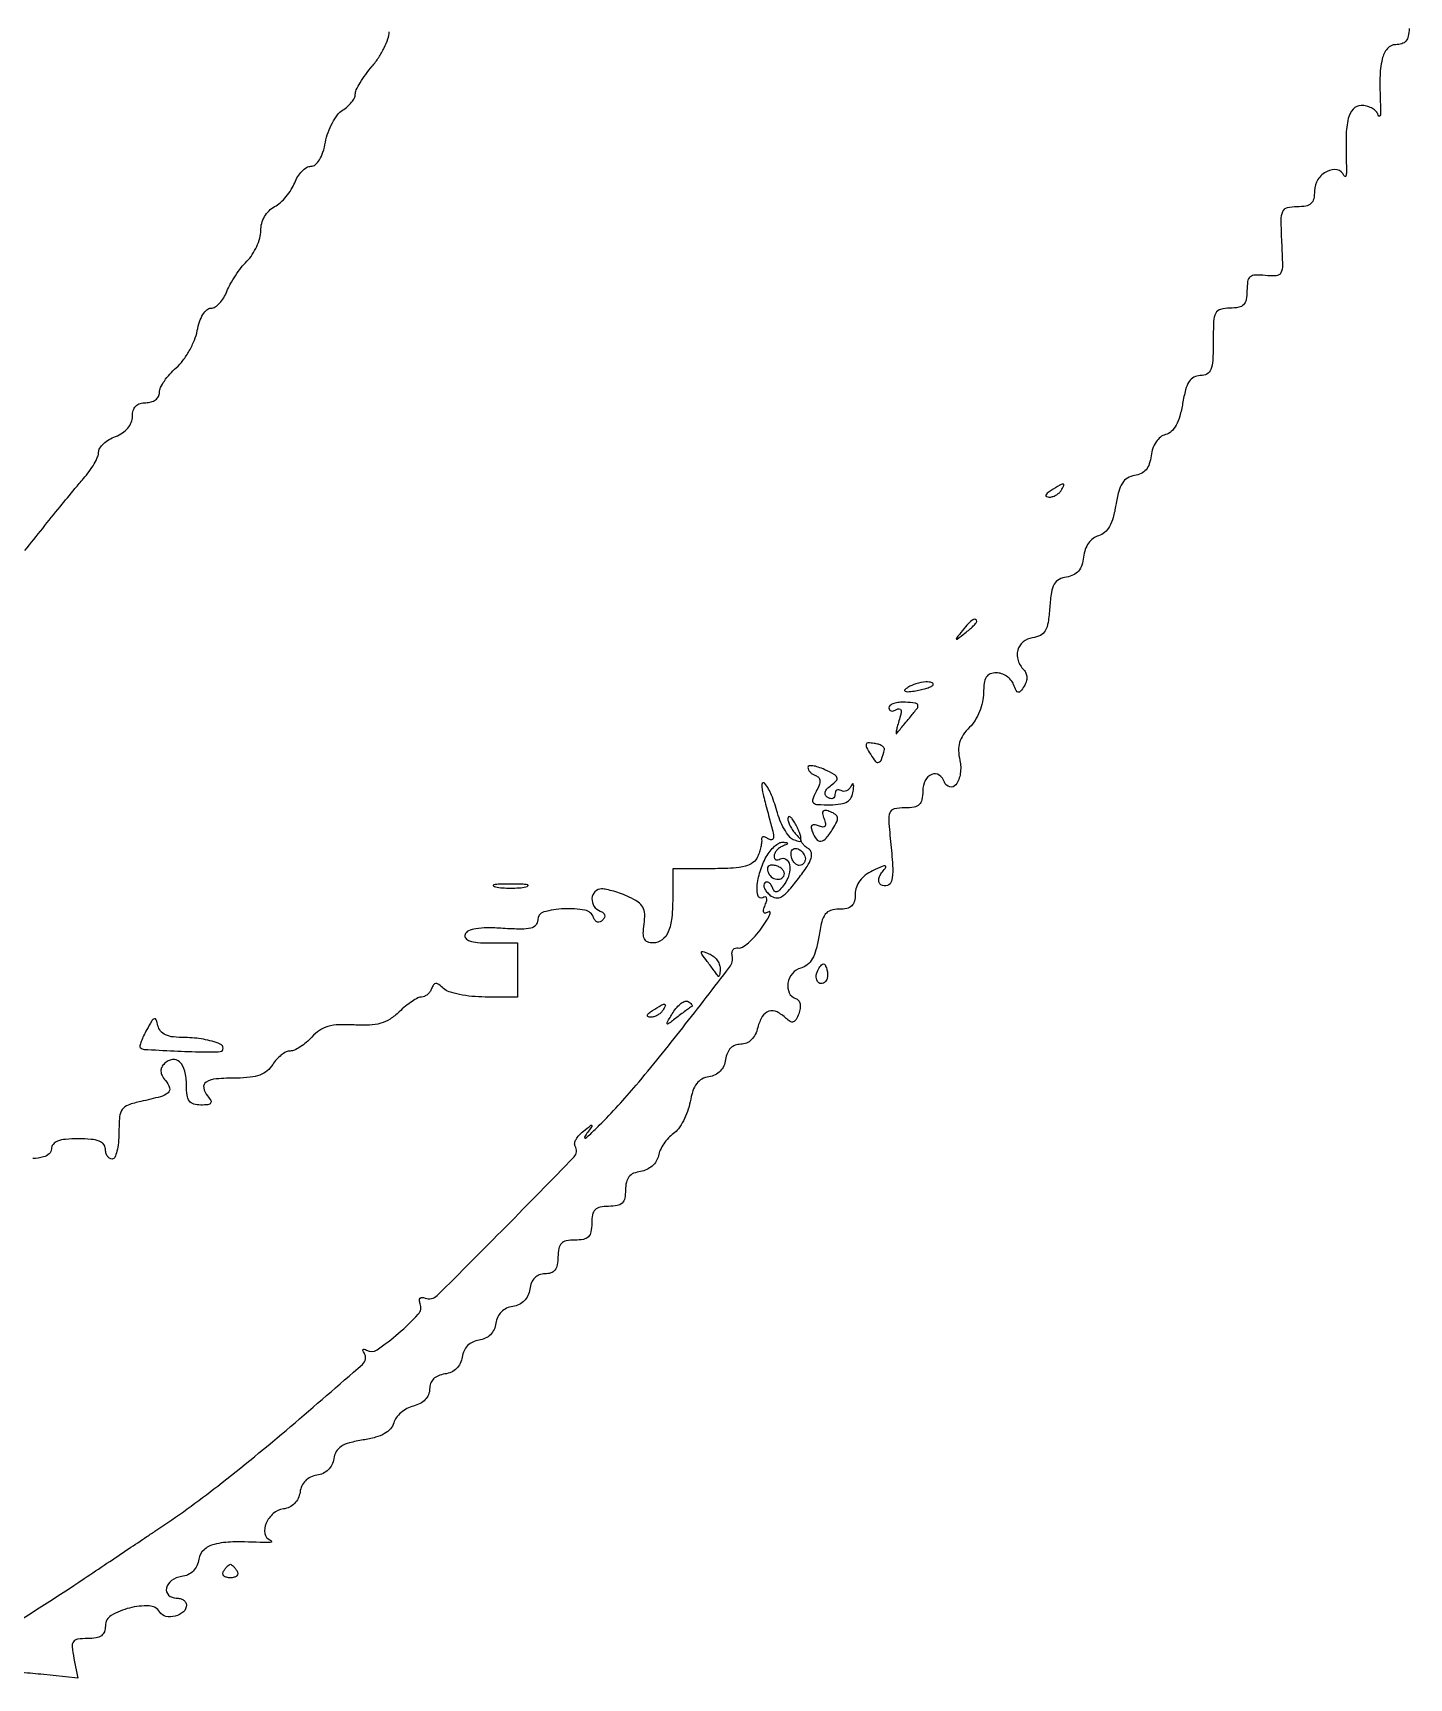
# Model space of a CAD drawing. Extents: x 0 to 2372, y 0 to 2187.
# Drawn here: x 562.3 to 766, y 560.2 to 803.7 of the extents above; entities that cross this region are included whole.
import ezdxf

# ---------------------------------------------------------------- set-up
doc = ezdxf.new("R2010")
doc.units = 0

msp = doc.modelspace()

# ---------------------------------------------------------------- linework, layer by layer
for points in [[(766, 804.383369, -0.04971), (765.889408, 803.273739, -0.125524), (765.540213, 802.547921, -0.144546), (764.923218, 802.138789, -0.074746), (764, 802, 0.224377), (762.78567, 801.426176, 0.115045), (762.02313, 799.882544, 0.055384), (761.688585, 797.086679, 0.013984), (761.778181, 792.5, -0.018306), (761.785902, 791.791107, -0.123045), (761.692586, 791.454687, -0.521295), (761.542658, 791.44051, -0.077607), (761.353292, 791.75, 0.112595), (761.012921, 792.228347, 0.063614), (760.42305, 792.632812, 0.058535), (759.688311, 792.906907, 0.060103), (758.916667, 793, 0.213148), (757.740957, 792.474945, 0.12354), (757.006512, 791.081065, 0.05622), (756.675296, 788.482624, 0.012524), (756.722746, 784, -0.014427), (756.728823, 783.103686, -0.060242), (756.652357, 782.570379, -0.429418), (756.515384, 782.496112, -0.223271), (756.357984, 782.643842, 0.255803), (755.366272, 783.465987, 0.169036), (753.866781, 783.249188, 0.125809), (752.502167, 782.030929, 0.149013), (752, 780.383369, -0.051114), (751.877149, 779.184769, -0.156147), (751.479989, 778.481472, -0.145435), (750.727433, 778.110407, -0.042337), (749.425861, 778, 0.056784), (747.927811, 777.82932, 0.237059), (747.249563, 777.266778, 0.108299), (747.008785, 776.061026, 0.008394), (747.126198, 772.75, -0.007238), (747.255435, 769.328877, -0.120753), (747.012455, 768.227099, -0.269351), (746.332466, 767.77458, -0.044903), (744.700337, 767.821566, 0.032262), (743.2254, 767.901324, 0.172737), (742.481257, 767.627514, 0.18373), (742.103588, 766.956609, 0.037343), (742, 765.571566, -0.04268), (741.887348, 764.254243, -0.151307), (741.506957, 763.507157, -0.155383), (740.777992, 763.117204, -0.045759), (739.5, 763, 0.063163), (738.080151, 762.819917, 0.217022), (737.375, 762.25, 0.105983), (737.06277, 761.03969, 0.010324), (737, 758, -0.011877), (736.934467, 755.241463, -0.079607), (736.654395, 753.903731, -0.18138), (736.07167, 753.244825, -0.122563), (735.087898, 753, 0.121284), (734.135737, 752.765588, 0.131706), (733.435329, 752.120012, 0.078057), (732.913221, 750.913502, 0.021314), (732.479389, 748.878005, -0.026921), (732.06128, 747.018721, -0.057028), (731.502145, 745.654441, -0.078273), (730.799613, 744.747591, -0.125572), (729.948087, 744.276174, 0.106003), (729.192845, 743.895387, 0.073194), (728.540472, 743.190118, 0.065489), (728.059125, 742.241434, 0.055929), (727.806596, 741.148169, -0.050993), (727.541318, 739.945856, -0.09305), (727.057099, 739.069156, -0.105249), (726.335621, 738.496525, -0.080039), (725.369184, 738.196067, 0.097026), (724.307283, 737.826246, 0.119056), (723.55216, 737.10049, 0.078857), (723.012756, 735.862279, 0.023727), (722.591227, 733.845137, -0.027094), (722.18807, 731.97873, -0.061631), (721.640549, 730.646808, -0.08557), (720.927681, 729.77217, -0.115623), (720.028639, 729.297238, 0.098509), (719.22647, 728.907606, 0.077093), (718.552386, 728.210163, 0.069156), (718.064036, 727.263819, 0.055818), (717.806596, 726.148169, -0.050985), (717.538296, 724.932077, -0.095954), (717.048875, 724.05783, -0.10708), (716.310748, 723.489946, -0.075413), (715.304448, 723.187584, 0.086678), (714.178148, 722.821488, 0.145132), (713.472612, 722.129857, 0.089163), (713.053648, 720.903663, 0.019705), (712.804448, 718.687584, -0.01956), (712.553661, 716.451547, -0.091457), (712.131662, 715.232308, -0.147579), (711.413584, 714.546883, -0.082188), (710.25, 714.180449, 0.13776), (708.860438, 713.568431, 0.155235), (708.070415, 712.346974, 0.145972), (708.106456, 710.832552, 0.118477), (708.958359, 709.441641, -0.100926), (709.28494, 708.947741, -0.090458), (709.408673, 708.345491, -0.081416), (709.315242, 707.683763, -0.062791), (709.012154, 707.019666, -0.026252), (708.488061, 706.263485, -0.275632), (708.151612, 706.131309, -0.243454), (707.844798, 706.360314, -0.021399), (707.446806, 707.278025, 0.08673), (707.052716, 707.936313, 0.066367), (706.424056, 708.49417, 0.065902), (705.666068, 708.871265, 0.082694), (704.893011, 709, 0.092211), (703.989657, 708.831972, 0.161402), (703.407751, 708.353806, 0.110105), (703.091421, 707.469633, 0.031073), (703, 706, -0.056153), (702.851328, 704.680377, -0.040713), (702.405809, 703.268979, -0.040888), (701.741041, 701.95663, -0.058766), (700.934853, 700.934853, 0.045697), (699.991265, 699.801001, 0.07939), (699.466159, 698.697902, 0.079583), (699.311661, 697.487993, 0.046127), (699.493399, 696.030054, -0.090449), (699.563159, 694.082125, -0.118262), (698.904261, 692.432648, -0.311827), (697.998311, 692.101146, -0.254087), (697.225684, 692.822949, 0.167716), (696.43826, 693.850011, 0.248317), (695.332539, 693.958251, 0.18371), (694.357635, 693.04533, 0.114205), (694, 691.5, -0.046006), (693.881372, 690.213473, -0.158486), (693.48601, 689.486751, -0.15049), (692.724232, 689.109853, -0.040199), (691.360097, 689, 0.050632), (689.788789, 688.840474, 0.255739), (689.139545, 688.290172, 0.110883), (688.965451, 687.106945, 0.007017), (689.279012, 683.585581, -0.012623), (689.555453, 680.03033, -0.073467), (689.378962, 678.164616, -0.258591), (688.766291, 677.503099, -0.221309), (687.811962, 677.616214, -0.163554), (687.543761, 677.939204, -0.120406), (687.483455, 678.403775, -0.090153), (687.649283, 678.958688, -0.055686), (688.024364, 679.529356, 0.02546), (688.538063, 680.216701, 0.562861), (688.451959, 680.402276, 0.131484), (688.014102, 680.335912, 0.005646), (686.580724, 679.690329, 0.053034), (685.494081, 679.038312, 0.07068), (684.682784, 678.223542, 0.077482), (684.182685, 677.280239, 0.082526), (684.007802, 676.25, -0.0575), (683.87903, 675.166937, -0.14609), (683.487248, 674.487945, -0.139578), (682.773663, 674.116475, -0.050694), (681.627808, 674, 0.074481), (680.363782, 673.810658, 0.160716), (679.570069, 673.248702, 0.1003), (679.043834, 672.11944, 0.019398), (678.599851, 669.899069, -0.026221), (678.188009, 667.976207, -0.063596), (677.636445, 666.636082, -0.089498), (676.909216, 665.765624, -0.110574), (675.972043, 665.282438, 0.15576), (674.718799, 664.488287, 0.131512), (674.053919, 663.059059, 0.150504), (674.233555, 661.627902, 0.209334), (675.17991, 660.773363, -0.144221), (675.603577, 660.478378, -0.118404), (675.839563, 659.977637, -0.090349), (675.856041, 659.304783, -0.05272), (675.647128, 658.522813, -0.036279), (675.240749, 657.657218, -0.178756), (674.837083, 657.313359, -0.228047), (674.371817, 657.358462, -0.060156), (673.767217, 657.832783, 0.082429), (672.43057, 658.78887, 0.193677), (671.22816, 658.877783, 0.183007), (670.251946, 658.103079, 0.073147), (669.589356, 656.5, -0.054988), (669.199029, 655.449555, -0.082052), (668.623422, 654.659054, -0.094555), (667.893289, 654.171101, -0.100483), (667.050499, 654, 0.090967), (666.221654, 653.847946, 0.107102), (665.553748, 653.413917, 0.097166), (665.080784, 652.70358, 0.063239), (664.819551, 651.75, -0.070988), (664.540571, 650.790009, -0.086068), (664.01484, 650.015366, -0.087905), (663.269142, 649.47457, -0.077784), (662.350719, 649.193648, 0.090157), (661.319435, 648.850274, 0.106963), (660.545222, 648.17893, 0.081368), (659.977593, 647.091132, 0.033293), (659.560798, 645.47239, -0.039948), (659.179891, 644.070472, -0.03507), (658.567662, 642.681903, -0.036714), (657.831482, 641.504469, -0.082088), (657.07953, 640.768258, 0.053381), (656.346992, 640.128783, 0.037823), (655.668059, 639.273322, 0.038312), (655.138435, 638.345428, 0.063461), (654.859235, 637.489516, -0.090784), (654.546673, 636.682791, -0.074534), (653.950842, 635.974677, -0.071802), (653.149613, 635.450716, -0.073651), (652.239784, 635.180449, 0.064322), (651.201717, 634.892952, 0.122773), (650.513257, 634.377176, 0.116667), (650.126155, 633.578294, 0.054788), (650, 632.430449, -0.048567), (649.881089, 631.209141, -0.152513), (649.492846, 630.493045, -0.148603), (648.758735, 630.114354, -0.045331), (647.5, 630, 0.045527), (646.231486, 629.884257, 0.152009), (645.5, 629.5, 0.152009), (645.115743, 628.768514, 0.045527), (645, 627.5, -0.045527), (644.884257, 626.231486, -0.152009), (644.5, 625.5, -0.152009), (643.768514, 625.115743, -0.045527), (642.5, 625, 0.045527), (641.231486, 624.884257, 0.152009), (640.5, 624.5, 0.152009), (640.115743, 623.768514, 0.045527), (640, 622.5, -0.045013), (639.894691, 621.332615, -0.119974), (639.556955, 620.573759, -0.147496), (638.959762, 620.147084, -0.082056), (638.069551, 620, 0.089135), (637.229196, 619.84899, 0.107865), (636.556336, 619.417234, 0.098278), (636.08185, 618.707764, 0.0632), (635.819551, 617.75, -0.071093), (635.538322, 616.783023, -0.087695), (635.009039, 616.009232, -0.088854), (634.252863, 615.470878, -0.075159), (633.311493, 615.188507, 0.074927), (632.380287, 614.909654, 0.086432), (631.622985, 614.377015, 0.086432), (631.090346, 613.619713, 0.074927), (630.811493, 612.688507, -0.074927), (630.53264, 611.757301, -0.086432), (630, 611, -0.086432), (629.242699, 610.46736, -0.074927), (628.311493, 610.188507, 0.074927), (627.380287, 609.909654, 0.086432), (626.622985, 609.377015, 0.086432), (626.090346, 608.619713, 0.074927), (625.811493, 607.688507, -0.075159), (625.529122, 606.747137, -0.088854), (624.990768, 605.990961, -0.087695), (624.216977, 605.461678, -0.071093), (623.25, 605.180449, 0.063239), (622.29642, 604.919216, 0.097166), (621.586083, 604.446252, 0.107102), (621.152054, 603.778346, 0.090967), (621, 602.949501, -0.099187), (620.833173, 602.116799, -0.092177), (620.356405, 601.387965, -0.081806), (619.592825, 600.814177, -0.058886), (618.594483, 600.434358, 0.062171), (617.637794, 600.063199, 0.053949), (616.750606, 599.453553, 0.056691), (616.061208, 598.710087, 0.094944), (615.695414, 597.943263, -0.118542), (615.223189, 597.061672, -0.083681), (614.343076, 596.355644, -0.06049), (613.008202, 595.809623, -0.027227), (611.154863, 595.408773, 0.023727), (609.137721, 594.987244, 0.078857), (607.89951, 594.44784, 0.119056), (607.173754, 593.692717, 0.097026), (606.803933, 592.630816, -0.07879), (606.527269, 591.733058, -0.085045), (605.9911, 590.991279, -0.084059), (605.232644, 590.463979, -0.074741), (604.311493, 590.188507, 0.074927), (603.380287, 589.909654, 0.086432), (602.622985, 589.377015, 0.086432), (602.090346, 588.619713, 0.074927), (601.811493, 587.688507, -0.074793), (601.535001, 586.764295, -0.084779), (601.006107, 586.006194, -0.085481), (600.259683, 585.471122, -0.077607), (599.351937, 585.193807, 0.142767), (597.847759, 584.512666, 0.113286), (596.783021, 583.071696, 0.145757), (596.599735, 581.567781, 0.255843), (597.356158, 580.611322, -0.104935), (597.604456, 580.437849, -0.512918), (597.576496, 580.297019, -0.101249), (597.210661, 580.213232, -0.01771), (596.5, 580.221819, 0.01428), (591.866126, 580.309593, 0.060167), (589.11341, 579.950244, 0.120784), (587.548384, 579.114667, 0.176528), (586.819551, 577.75, -0.071286), (586.534868, 576.772547, -0.090158), (586, 576, -0.090158), (585.227453, 575.465132, -0.071286), (584.25, 575.180449, 0.122563), (582.800155, 574.592958, 0.179468), (582.045655, 573.458108, 0.271129), (582.356552, 572.44569, 0.188001), (583.5, 572, -0.066987), (584.073382, 571.922835, -0.083896), (584.559375, 571.697031, -0.099493), (584.884389, 571.361926, -0.143927), (585, 570.968615, -0.216464), (584.550545, 569.979085, -0.115654), (583.340037, 569.336811, -0.11395), (581.956407, 569.294451, -0.208157), (581.04512, 569.926994, 0.25063), (579.471344, 570.840827, 0.070886), (576.557948, 570.52908, 0.071694), (573.874152, 569.421882, 0.265052), (573, 567.888709, -0.087652), (572.845577, 567.014595, -0.150466), (572.40254, 566.429877, -0.115682), (571.609717, 566.100865, -0.040778), (570.375, 566, 0.032158), (568.891171, 565.904467, 0.211291), (568.269017, 565.52725, 0.180862), (568.075097, 564.772333, 0.022749), (568.334718, 563.07641), (568.919436, 560.15282), (563.459718, 560.716313, 0.008131), (560.237702, 560.995987, 0.079487)], [(561.09773, 727.102778, -0.001648), (563.713848, 730.391423, -0.001791), (566.280271, 733.572443, -0.001681), (568.497768, 736.282259, -0.008781), (569.75, 737.748801, 0.02442), (570.611191, 738.82369, 0.026453), (571.339062, 739.949969, 0.02724), (571.854317, 740.973466, 0.103345), (572, 741.670774, -0.146968), (572.179332, 742.2677, -0.059332), (572.734375, 742.923709, -0.051844), (573.543539, 743.534326, -0.044915), (574.5, 744, 0.056115), (575.528582, 744.529535, 0.071229), (576.32396, 745.240993, 0.079254), (576.826241, 746.077714, 0.095907), (577, 746.975249, -0.070387), (577.12566, 747.863468, -0.125189), (577.496944, 748.496906, -0.126314), (578.12302, 748.872408, -0.072364), (579, 749, 0.072277), (579.77122, 749.112068, 0.08949), (580.41813, 749.438327, 0.102718), (580.84713, 749.927, 0.129655), (581, 750.506613, -0.113813), (581.167436, 751.232659, -0.0356), (581.730345, 752.205686, -0.033496), (582.534786, 753.236637, -0.031391), (583.48628, 754.17502, 0.052351), (584.484269, 755.245235, 0.032652), (585.425812, 756.680441, 0.032556), (586.177091, 758.234773, 0.049967), (586.597571, 759.668406, -0.036329), (586.943909, 760.980504, -0.054654), (587.447362, 762.050192, -0.069468), (588.035027, 762.76541, -0.188246), (588.636042, 763, 0.142659), (589.245345, 763.177457, 0.060505), (589.909047, 763.722645, 0.053051), (590.522305, 764.518957, 0.046767), (590.984817, 765.460066, -0.035315), (591.489769, 766.54979, -0.019918), (592.244614, 767.796719, -0.019802), (593.110572, 769.000042, -0.030513), (593.960066, 769.960066, 0.051818), (594.740945, 770.922054, 0.038293), (595.40077, 772.124809, 0.039058), (595.85215, 773.372448, 0.067367), (596, 774.464816, -0.067373), (596.144621, 775.533222, -0.063293), (596.568873, 776.549388, -0.06444), (597.224568, 777.410798, -0.07516), (598.047868, 778.025618, 0.059836), (598.899818, 778.622237, 0.035199), (599.766592, 779.516172, 0.034747), (600.5181, 780.546585, 0.049378), (601.023117, 781.560802, -0.049325), (601.487587, 782.493834, -0.054618), (602.112665, 783.283486, -0.061924), (602.795755, 783.822879, -0.137023), (603.429936, 784, 0.180819), (604.083881, 784.244485, 0.078481), (604.690119, 784.966269, 0.057461), (605.20466, 786.09662, 0.031744), (605.578946, 787.569127, -0.039989), (605.97365, 789.021353, -0.036874), (606.60283, 790.433928, -0.038964), (607.356762, 791.608516, -0.091258), (608.124259, 792.309674, 0.041494), (608.841923, 792.845333, 0.0435), (609.449001, 793.484415, 0.047595), (609.867942, 794.127136, 0.121223), (610, 794.663822, -0.115142), (610.148394, 795.299673, -0.020812), (610.734375, 796.371878, -0.021455), (611.542891, 797.593406, -0.01798), (612.5, 798.817631, 0.031185), (613.456778, 800.110345, 0.029443), (614.265625, 801.536432, 0.030747), (614.828591, 802.884501, 0.083725), (615, 803.900969, -0.088686)], [(557.251414, 566.829248, 0.010924), (569.863987, 574.89207, -0.00013), (573.232174, 577.149119, -0.000151), (576.435819, 579.293296, -0.000134), (579.14792, 581.106243, -0.00091), (580.491008, 582, 0.019726), (589.623992, 588.586341, 0.01053), (600.404566, 597.398935, 0.003164), (611.061074, 606.608239, 0.366549), (611.315093, 608.299185, -0.039526), (611.132876, 608.653888, -0.288851), (611.163183, 608.833849, -0.315329), (611.332477, 608.873602, -0.04335), (611.674361, 608.701256, 0.298182), (613.2127, 608.741264, 0.026986), (616.402475, 611.214492, 0.027102), (619.310927, 614.021691, 0.28629), (619.610983, 615.571379, -0.066877), (619.493487, 616.06682, -0.204203), (619.59462, 616.389666, -0.229521), (619.88449, 616.516734, -0.082263), (620.338296, 616.423678, 0.295086), (622.109855, 616.796604, 0.002589), (632.281492, 626.991506, 0.002451), (642.376975, 637.316161, 0.343321), (642.550447, 638.918376, -0.192288), (642.475508, 639.345616, -0.073442), (642.688074, 639.922698, -0.058715), (643.134317, 640.551961, -0.04297), (643.76101, 641.136693, -0.00245), (644.8867, 642.010322, -0.478887), (645.009117, 641.980606, -0.270398), (644.993594, 641.806147, -0.001754), (644.060304, 640.5, 0.141847), (643.947445, 640.183081, 0.634319), (644.070762, 640.115625, 0.032242), (644.847376, 640.762435, 0.006727), (646.117605, 642, 0.021437), (651.562169, 647.937689, 0.008745), (658.465796, 656.444409, 0.002831), (665.402893, 665.408774, 0.218836), (665.790896, 667.127312, -0.084223), (665.770221, 667.634027, -0.136533), (665.936472, 668.028724, -0.155495), (666.263003, 668.248411, -0.119361), (666.694968, 668.268344, 0.188244), (667.299808, 668.378812, 0.037984), (668.200351, 669.033639, 0.035255), (669.191958, 670.005079, 0.02661), (670.141635, 671.198908, 0.012759), (670.930847, 672.369348, 0.038551), (671.383741, 673.217053, 0.18228), (671.401773, 673.556879, 0.48824), (671.208121, 673.628626, -0.057963), (670.711926, 673.396372, -0.365333), (670.471577, 673.491969, -0.192617), (670.431363, 673.852346, -0.024245), (670.681393, 674.612107, 0.0291), (670.897682, 675.291472, 0.142199), (670.884725, 675.690445, 0.350887), (670.684476, 675.821897, 0.115393), (670.32638, 675.701714, -0.481497), (669.660225, 675.940283, -0.10368), (669.485734, 677.35401, -0.054099), (669.921723, 679.597907, -0.050613), (670.834511, 681.75, -0.039845), (671.397122, 682.605121, -0.046094), (672.064187, 683.315872, -0.051956), (672.731881, 683.793706, -0.146594), (673.285184, 683.921053, -0.015968), (673.869454, 683.864301, -0.394284), (673.964265, 683.749635, -0.276998), (673.862841, 683.601603, -0.011535), (673.25, 683.337719, 0.061896), (672.772034, 683.072143, 0.05974), (672.367188, 682.69489, 0.064692), (672.092448, 682.268252, 0.111184), (672, 681.85765, 0.104805), (672.069668, 681.528932, 0.179961), (672.262969, 681.331097, 0.164563), (672.55329, 681.297658, 0.085721), (672.895215, 681.435239, -0.293621), (673.744497, 681.420278, -0.209484), (674.27168, 680.595984, -0.10703), (674.185486, 679.091949, -0.090465), (673.489757, 677.655106, -0.024465), (672.838188, 676.849846, -0.14751), (672.384372, 676.572434, -0.290395), (672.030043, 676.685729, -0.08871), (671.737906, 677.196997, 0.059989), (671.511718, 677.651242, 0.10926), (671.215948, 677.93879, 0.15681), (670.901511, 678.016592, 0.170284), (670.612739, 677.892501, 0.211893), (670.471974, 677.568623, 0.100085), (670.567627, 677.113417, 0.071928), (670.886163, 676.594141, 0.046091), (671.387479, 676.093384, 0.130096), (672.247911, 675.694615, 0.176987), (673.083236, 675.842393, 0.08345), (674.077376, 676.666175, 0.015181), (675.59131, 678.530827, 0.015487), (676.886381, 680.342465, 0.065409), (677.476638, 681.536743, 0.140902), (677.516346, 682.355945, 0.198989), (677.094255, 682.941747, -0.039257), (676.619228, 683.289588, -0.047604), (676.237, 683.687626, -0.054647), (675.993785, 684.074857, -0.160461), (675.952429, 684.382979, 0.1122), (675.938433, 684.744645, 0.023113), (675.743541, 685.356503, 0.02323), (675.444852, 686.060938, 0.020036), (675.068248, 686.771176, 0.025318), (674.677266, 687.370232, 0.090922), (674.347818, 687.68372, 0.326841), (674.140155, 687.672796, 0.217719), (674.030409, 687.45, 0.090145), (674.10578, 686.954156, 0.035952), (674.37612, 686.319219, 0.034112), (674.7739, 685.659511, 0.036388), (675.25, 685.075, -0.010257), (675.901387, 684.355518, -0.251336), (675.958941, 684.101463, -0.402484), (675.782963, 683.996976, -0.016727), (675.009551, 684.20515, -0.14033), (674.367408, 684.62149, -0.040759), (673.660366, 685.580575, -0.037488), (673.005725, 686.841575, -0.032418), (672.509551, 688.248304, 0.026481), (671.610708, 690.896408, 0.070854), (670.620151, 692.619862, 0.695849), (670.203667, 692.487281, 0.075933), (670.360166, 691, 0.000268), (670.657373, 689.8689, 0.000162), (671.01051, 688.529624, 0.000162), (671.36204, 687.199938, 0.000285), (671.653659, 686.100847, -0.019186), (671.90144, 685.000837, -0.123352), (671.866234, 684.436239, -0.355026), (671.600922, 684.262126, -0.113495), (671.121066, 684.425177, 0.042644), (670.683523, 684.646519, 0.121826), (670.34823, 684.69399, 0.250852), (670.167203, 684.571896, 0.178082), (670.133982, 684.32433, -0.085912), (670.154634, 683.891429, -0.024677), (670.038665, 683.228084, -0.02405), (669.831349, 682.480478, -0.023472), (669.55177, 681.75, -0.132485), (668.862643, 680.890643, -0.093888), (667.740864, 680.356726, -0.051757), (665.92824, 680.076136, -0.01254), (662.893011, 680), (657, 680), (657, 676.081787, -0.022617), (656.849004, 672.745468, -0.075718), (656.326606, 670.625481, -0.135577), (655.404373, 669.44273, -0.161129), (654.066204, 669, -0.09672), (653.265133, 669.156423, -0.18922), (652.800872, 669.597415, -0.117958), (652.63348, 670.413754, -0.028294), (652.757496, 671.801074, 0.04396), (652.843208, 673.280674, 0.119748), (652.566939, 674.285313, 0.117837), (651.857029, 675.060747, 0.041866), (650.53725, 675.801074, 0.018381), (649.423209, 676.260008, 0.017124), (648.252052, 676.647815, 0.017396), (647.188152, 676.920307, 0.054039), (646.452947, 677, 0.200791), (645.480995, 676.593285, 0.181033), (645.03421, 675.592774, 0.159969), (645.333363, 674.447282, 0.165248), (646.25, 673.720238, -0.083441), (646.68169, 673.47904, -0.158535), (646.897651, 673.149648, -0.168297), (646.872012, 672.770915, -0.096381), (646.613095, 672.386905, -0.096381), (646.229085, 672.127988, -0.168297), (645.850352, 672.102349, -0.158535), (645.52096, 672.31831, -0.083441), (645.279762, 672.75, 0.269023), (643.990023, 673.841125, 0.054514), (640.878793, 674.051913, 0.056976), (637.896958, 673.585683, 0.337468), (637, 672.408076, -0.177721), (636.718292, 671.640551, -0.158749), (635.992813, 671.193369, -0.064844), (634.564468, 671.03849, -0.011157), (631.836542, 671.158076, 0.015587), (629.503211, 671.239662, 0.041275), (627.839841, 671.108442, 0.06252), (626.744817, 670.786311, 0.212033), (626.253209, 670.25, 0.254144), (626.349546, 669.700941, 0.143609), (626.917072, 669.300824, 0.064316), (628.071489, 669.066372, 0.01798), (629.916667, 669), (634, 669), (634, 665), (634, 661), (629.2, 661, -0.023745), (627.265262, 661.091931, -0.026595), (625.420781, 661.367188, -0.02727), (623.893732, 661.766627, -0.111942), (623.075, 662.25, 0.026382), (622.3676, 662.850113, 0.164145), (621.923333, 663, 0.247772), (621.586056, 662.821933, 0.062037), (621.291667, 662.25, -0.066858), (621.039849, 661.772107, -0.063164), (620.666664, 661.367188, -0.067706), (620.233973, 661.093014, -0.107812), (619.807614, 661, 0.123103), (619.270141, 660.865635, 0.024233), (618.409548, 660.351634, 0.024358), (617.441834, 659.637771, 0.020503), (616.488615, 658.792795, -0.049524), (615.138822, 657.729318, -0.071627), (613.757609, 657.103654, -0.060508), (612.087129, 656.831584, -0.025506), (609.809234, 656.855314, 0.023769), (607.556407, 656.886603, 0.061475), (605.953791, 656.633828, 0.078206), (604.696885, 656.049259, 0.061028), (603.556578, 655.062518, -0.032284), (602.743706, 654.273219, -0.033526), (601.845717, 653.605865, -0.035589), (600.99482, 653.139981, -0.107863), (600.353486, 653, 0.116382), (599.751859, 652.85804, 0.048775), (599.042656, 652.4125, 0.044731), (598.344699, 651.765159, 0.043867), (597.767927, 651, -0.080911), (596.948356, 650.065024, -0.08303), (595.881249, 649.44846, -0.063207), (594.432554, 649.106196, -0.026445), (592.42612, 649, 0.020134), (589.413818, 648.878651, 0.118968), (587.924771, 648.389576, 0.313177), (587.557719, 647.54419, 0.124473), (588.131121, 646.342009, -0.043547), (588.601512, 645.66276, -0.299279), (588.577192, 645.276884, -0.210175), (588.176034, 645.051469, -0.024411), (587.122445, 645, -0.07003), (586.067729, 645.148453, -0.168057), (585.43042, 645.596415, -0.125242), (585.094838, 646.446602, -0.0317), (585, 647.940983, 0.058509), (584.753843, 650.03737, 0.139991), (583.993614, 651.390298, 0.236046), (582.92192, 651.741969, 0.161089), (581.755249, 651.155249, 0.079732), (581.339042, 650.579914, 0.130954), (581.216452, 649.995349, 0.111736), (581.396279, 649.361062, 0.048517), (581.89094, 648.631409, -0.093722), (582.484089, 647.560532, -0.305361), (582.275715, 646.818627, -0.111974), (581.153125, 646.232437, -0.011735), (578.25, 645.538142, 0.032452), (576.375812, 645.006999, 0.155348), (575.50169, 644.343491, 0.132782), (575.098812, 643.237297, 0.021316), (575, 640.920545, -0.024083), (574.92759, 639.418083, -0.038376), (574.70625, 638.15166, -0.045052), (574.386902, 637.248256, -0.293239), (574, 637, -0.148195), (573.618646, 637.115568, -0.098894), (573.29375, 637.440625, -0.082425), (573.074694, 637.926543, -0.064853), (573, 638.5, 0.176579), (572.750359, 639.184843, 0.128937), (572.083333, 639.65625, 0.069535), (570.888175, 639.923415, 0.020272), (569, 640, 0.020272), (567.111825, 639.923415, 0.069535), (565.916667, 639.65625, 0.128937), (565.249641, 639.184843, 0.176579), (565, 638.5, -0.211442), (564.683247, 637.784456, -0.118311), (563.833333, 637.318182, -0.054498), (562.247932, 637.066617, -0.01212)]]:
    msp.add_lwpolyline(points, format="xyb")
for points in [[(713, 736, 0.027275), (712.445888, 735.597454, 0.147021), (712.239151, 735.292684, 0.37991), (712.327599, 735.095709, 0.102799), (712.690983, 735.015313, 0.074131), (713.192374, 735.083483, 0.053889), (713.713662, 735.298248, 0.054031), (714.175433, 735.618541, 0.075854), (714.5, 736, 0.034464), (714.886554, 736.734105, 0.541951), (714.758161, 736.931144, 0.136158), (714.281145, 736.798791, 0.008108)], [(699.872445, 715.25, 0.001576), (698.99236, 714.120493, 0.377591), (699, 714, 0.377591), (699.120493, 713.99236, 0.001576), (700.25, 714.872445, 0.012436), (700.920402, 715.425681, 0.017649), (701.485937, 715.952641, 0.013803), (701.91885, 716.410139, 0.184603), (702, 716.622445, 0.307699), (701.806605, 716.90695, 0.241985), (701.426111, 716.869516, 0.065617), (700.76332, 716.306759, 0.017685)], [(691.789345, 706.830535, 0.050273), (691.352601, 706.480398, 0.499518), (691.379037, 706.281237, 0.149734), (691.760527, 706.197911, 0.014108), (692.72423, 706.304765, 0.018206), (693.614307, 706.462184, 0.02093), (694.449538, 706.678403, 0.020563), (695.135171, 706.918076, 0.102353), (695.47423, 707.140897, 0.553295), (695.384028, 707.534389, 0.10507), (694.478738, 707.64846, 0.048666), (692.985796, 707.37481, 0.07433)], [(689, 703.835196, 0.144876), (689.090499, 703.529419, 0.191532), (689.325221, 703.362975, 0.135043), (689.683121, 703.373759, 0.063834), (690.107134, 703.566212, -0.134717), (690.534753, 703.691844, -0.356569), (690.768137, 703.508045, -0.111052), (690.766693, 702.936828, -0.018746), (690.482906, 701.875229, 0.008259), (690.227867, 700.995536, 0.020743), (690.079442, 700.344599, 0.056749), (690.05725, 700.025014, 0.699482), (690.136429, 700, -0.006943), (690.374787, 700.300909, -0.000883), (690.898023, 700.940625, -0.001035), (691.522026, 701.697592, -0.000861), (692.188614, 702.5, 0.011833), (693.201122, 703.774705, 0.25228), (693.272351, 704.235555, 0.285567), (692.926508, 704.511567, 0.01448), (691.427957, 704.644213, 0.037364), (690.498013, 704.629923, 0.05796), (689.713212, 704.466053, 0.078342), (689.179098, 704.189341, 0.23848)], [(686.298216, 696.894087, 0.030794), (687.022042, 695.879804, 0.319655), (687.488986, 695.750256, 0.22799), (687.887255, 696.157439, 0.018505), (688.325, 697.629671, 0.237878), (688.264173, 697.90812, 0.08548), (687.949661, 698.182916, 0.061602), (687.439315, 698.41359, 0.038954), (686.801506, 698.558627, 0.035711), (685.922267, 698.624108, 0.331423), (685.634145, 698.410878, 0.199682), (685.679838, 697.958026, 0.015878)], [(677, 694.989248, 0.121815), (677.084804, 694.646329, 0.068817), (677.335873, 694.296342, 0.062144), (677.706202, 693.992583, 0.060344), (678.143398, 693.785534, -0.128981), (678.599927, 693.48754, -0.177369), (678.782305, 693.037299, -0.102986), (678.667819, 692.37617, -0.028678), (678.223424, 691.417471, 0.036385), (677.718043, 690.281695, 0.300024), (677.844438, 689.758492, 0.178481), (678.469492, 689.49602, 0.013831), (680.315603, 689.465271, 0.031605), (681.867986, 689.580659, 0.100737), (682.843822, 689.92385, 0.140519), (683.424043, 690.543423, 0.087882), (683.717944, 691.5, 0.015576), (683.783424, 692.212663, 0.117511), (683.725454, 692.543482, 0.56363), (683.593129, 692.561709, 0.064261), (683.396956, 692.243769, -0.077375), (683.111111, 691.806459, -0.100646), (682.727303, 691.522598, -0.11633), (682.30731, 691.435461, -0.132397), (681.91459, 691.552786, 0.099764), (681.565881, 691.681937, 0.176677), (681.268661, 691.62357, 0.16868), (681.069584, 691.383797, 0.08992), (681, 691, -0.109551), (680.91696, 690.625545, -0.182602), (680.688672, 690.4028, -0.160732), (680.345146, 690.370709, -0.08218), (679.940159, 690.536984, -0.130727), (679.601227, 690.89556, -0.193404), (679.552101, 691.32022, -0.123852), (679.826905, 691.807646, -0.043124), (680.434823, 692.346001, 0.044188), (681.196711, 693.023601, 0.293546), (681.285688, 693.500333, 0.173018), (680.873501, 693.96168, 0.016268), (679.494664, 694.655915, 0.025816), (678.537537, 695.040741, 0.049498), (677.732808, 695.230647, 0.079827), (677.188285, 695.216222, 0.360784)], [(679.4, 687.4, -0.037476), (679.619664, 686.667878, -0.224759), (679.533045, 686.29046, -0.272639), (679.206538, 686.163561, -0.051235), (678.562268, 686.337732, 0.050454), (677.942483, 686.50632, 0.239796), (677.602731, 686.399005, 0.243183), (677.492476, 686.062981, 0.051633), (677.657916, 685.449072, 0.069447), (678.256782, 684.36597, 0.275994), (678.931451, 684.089854, 0.183987), (679.717431, 684.533655, 0.033669), (680.71239, 685.911071, 0.028414), (681.275162, 686.937715, 0.148889), (681.369679, 687.567282, 0.206138), (681.086116, 688.026511, 0.061236), (680.341596, 688.422412, 0.041586), (679.622934, 688.631623, 0.262459), (679.273405, 688.518431, 0.245135), (679.174328, 688.151149, 0.037293)], [(676.457295, 682.069098, -0.09691), (676.607364, 681.670838, -0.097419), (676.59586, 681.246164, -0.09843), (676.424976, 680.860961, -0.101208), (676.121097, 680.574842, -0.157716), (675.728896, 680.478565, -0.122565), (675.308894, 680.61591, -0.09613), (674.923314, 680.976296, -0.065363), (674.63617, 681.505744, -0.124688), (674.524242, 682.447359, -0.293249), (674.960958, 682.965546, -0.232893), (675.729313, 682.843423, -0.100833)], [(671, 680.027632, 0.148325), (671.262587, 679.161933, 0.13568), (671.969556, 678.551715, 0.160177), (672.801327, 678.447445, 0.209036), (673.425158, 678.878903, 0.157716), (673.521435, 679.271104, 0.122565), (673.38409, 679.691106, 0.09613), (673.023704, 680.076686, 0.065363), (672.494256, 680.36383, 0.052397), (671.921921, 680.517132, 0.094863), (671.438938, 680.5016, 0.143728), (671.122304, 680.325812, 0.197116)], [(630.75, 677.294267, 0.029693), (631.774707, 677.159351, 0.017887), (633, 677.115502, 0.017887), (634.225293, 677.159351, 0.029693), (635.25, 677.294267, 0.142433), (635.560023, 677.453014, 0.611425), (635.517187, 677.600334, 0.039503), (634.61149, 677.701569, 0.008087), (633, 677.727636, 0.008087), (631.38851, 677.701569, 0.039503), (630.482813, 677.600334, 0.611425), (630.439977, 677.453014, 0.142433)], [(664, 665.226345, -0.016936), (663.98063, 664.654659, -0.043764), (663.916878, 664.247218, -0.128922), (663.822938, 664.074898, -0.479814), (663.717032, 664.083333, 0.010475), (663.536836, 664.337066, 0.001203), (663.118134, 664.898391, 0.001451), (662.616479, 665.563531, 0.001182), (662.075589, 666.272892, -0.007142), (661.297749, 667.318625, -0.220455), (661.237675, 667.628842, -0.43305), (661.434489, 667.739132, -0.014961), (662.358556, 667.415903, -0.075796), (662.986052, 667.058528, -0.064713), (663.517826, 666.512895, -0.066826), (663.877483, 665.869665, -0.094374)], [(679.604167, 663.270833, -0.198339), (678.941134, 662.995338, -0.274516), (678.399603, 663.315272, -0.160291), (678.239822, 664.176395, -0.105175), (678.582949, 665.134215, -0.024362), (679.012891, 665.759582, -0.233206), (679.294341, 665.899578, -0.286646), (679.536207, 665.749629, -0.033951), (679.787251, 665.138246, -0.052621), (679.903448, 664.610215, -0.052345), (679.907167, 664.068604, -0.057227), (679.805016, 663.594136, -0.115259)], [(659.816531, 659.616897, 0.026773), (659.611961, 659.483649, 0.001679), (659.031726, 659.056831, 0.002474), (658.344261, 658.542281, 0.001834), (657.589345, 657.967032, -0.002934), (656.324869, 657.00789, -0.411206), (656.154662, 657.031388, -0.309533), (656.14403, 657.231823, -0.002395), (657.039496, 658.685317, -0.037696), (657.623948, 659.483041, -0.05645), (658.255065, 660.071407, -0.074011), (658.835618, 660.380937, -0.22773), (659.266683, 660.335181, -0.030217), (659.576641, 660.116699, -0.060835), (659.785582, 659.903311, -0.109435), (659.866267, 659.729835, -0.327052)], [(579.125234, 656.164354, 0.015752), (578.655938, 655.245535, 0.024025), (578.313334, 654.418363, 0.02084), (578.102841, 653.74497, 0.268916), (578.16898, 653.500401, 0.183388), (578.731883, 653.250011, 0.001829), (583.196438, 653.017052, 0.006215), (587.374015, 652.866408, 0.023242), (590, 652.926452, 0.400813), (590.438597, 653.407718, 0.300863), (590.004232, 654.032033, 0.050358), (587.524962, 654.739062, 0.043278), (584.823324, 654.984687, -0.02567), (583.060544, 655.082612, -0.076346), (581.894315, 655.39188, -0.118007), (581.169353, 655.939055, -0.121231), (580.779579, 656.75, 0.033836), (580.532289, 657.628461, 0.413684), (580.246818, 657.764342, 0.173397), (579.873834, 657.460485, 0.01002)], [(655.5, 659, -0.075854), (655.175433, 658.618541, -0.054031), (654.713662, 658.298248, -0.053889), (654.192374, 658.083483, -0.074131), (653.690983, 658.015313, -0.102799), (653.327599, 658.095709, -0.37991), (653.239151, 658.292684, -0.147021), (653.445888, 658.597454, -0.027275), (654, 659, -0.008108), (655.281145, 659.798791, -0.136158), (655.758161, 659.931144, -0.541951), (655.886554, 659.734105, -0.034464)], [(592.5, 576, -0.146489), (592.602013, 575.620597, -0.191582), (592.461189, 575.29375, -0.134005), (592.074636, 575.072951, -0.063222), (591.5, 575, -0.063222), (590.925364, 575.072951, -0.134005), (590.538811, 575.29375, -0.191582), (590.397987, 575.620597, -0.146489), (590.5, 576, -0.025622), (590.764631, 576.382847, -0.032351), (591.048689, 576.70625, -0.033983), (591.313296, 576.937141, -0.163822), (591.5, 577, -0.163822), (591.686704, 576.937141, -0.033983), (591.951311, 576.70625, -0.032351), (592.235369, 576.382847, -0.025622)]]:
    msp.add_lwpolyline(points, format="xyb", close=True)

doc.saveas('drawing.dxf')
